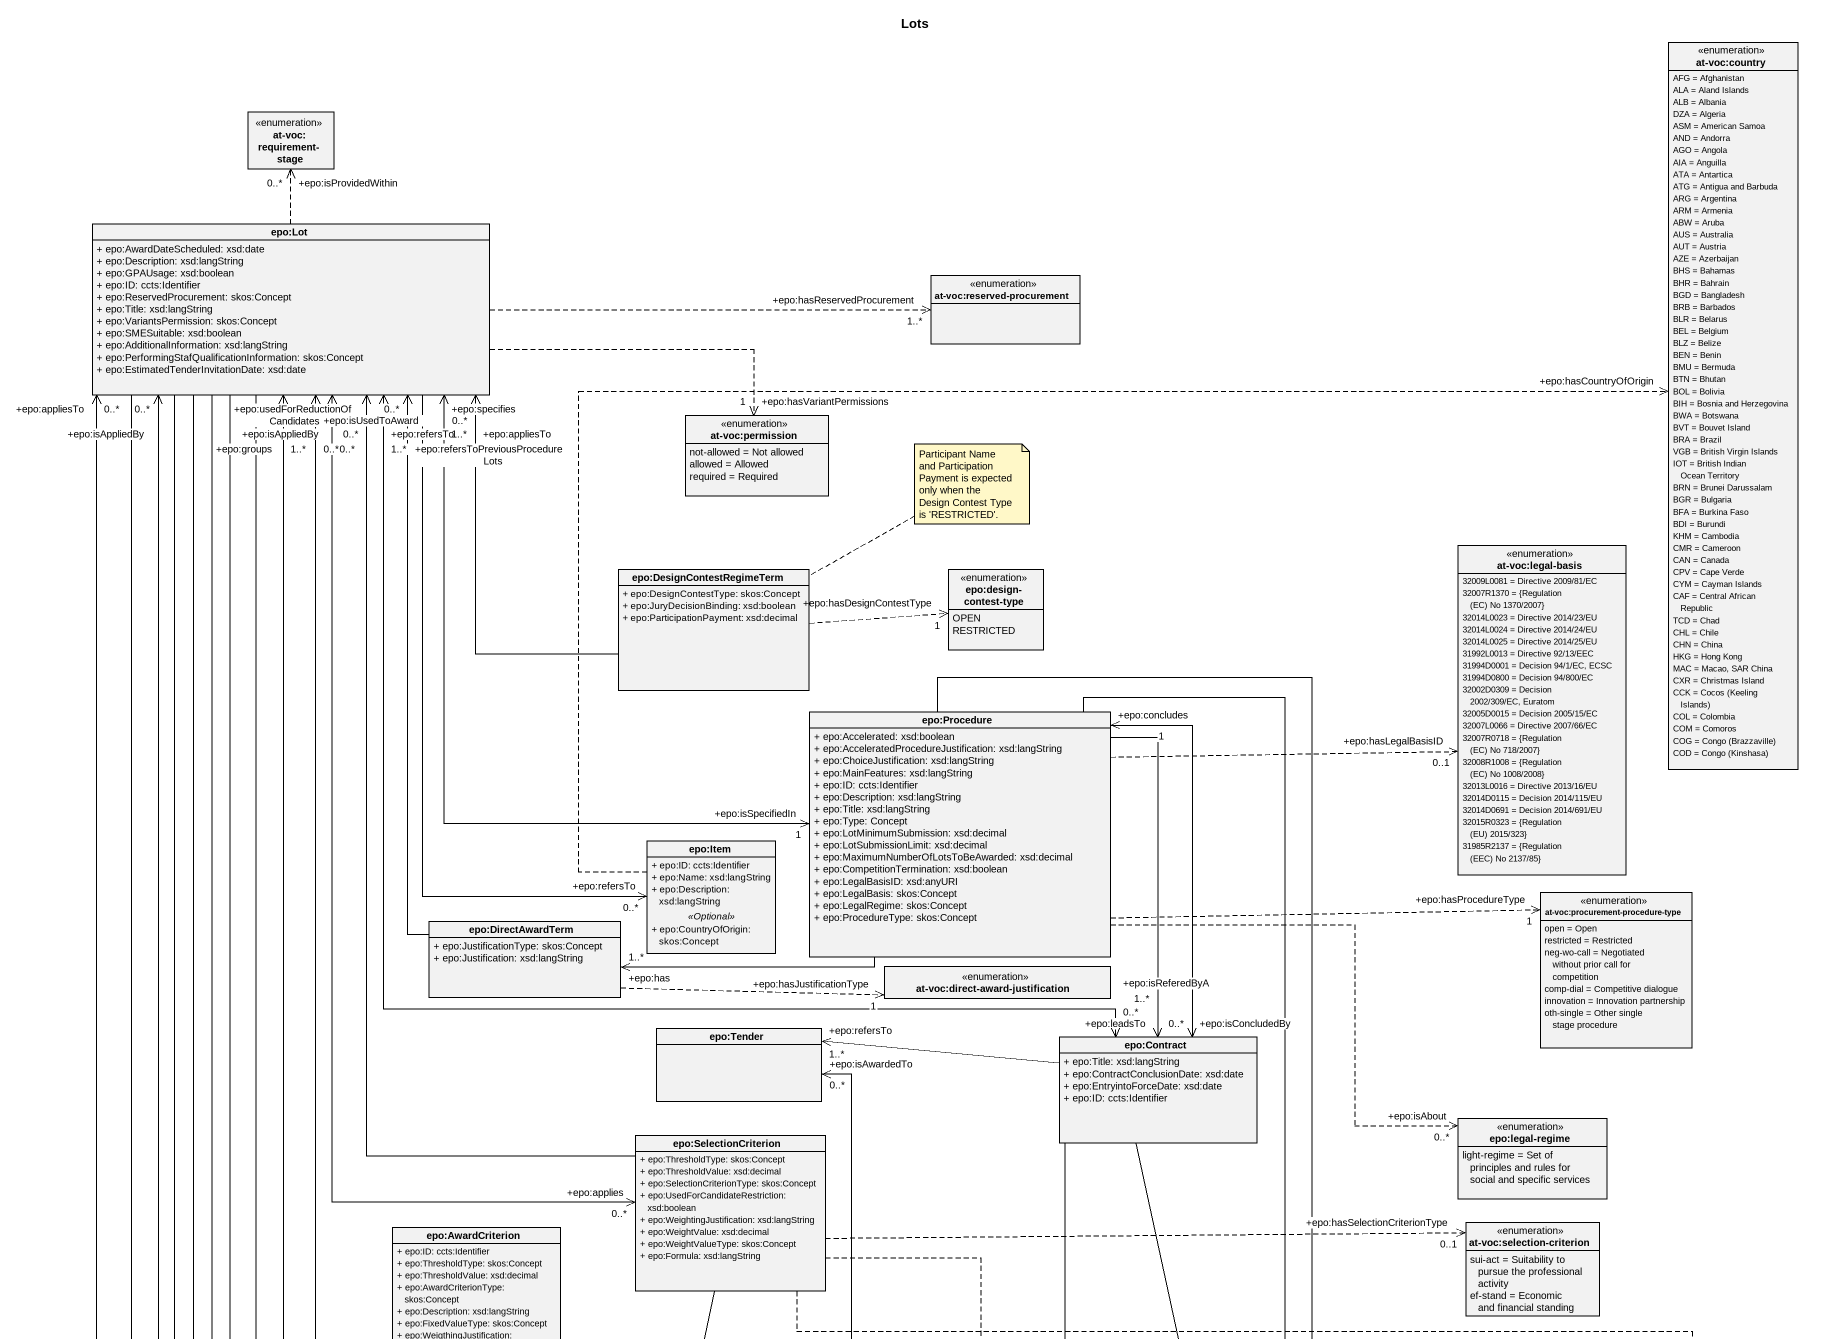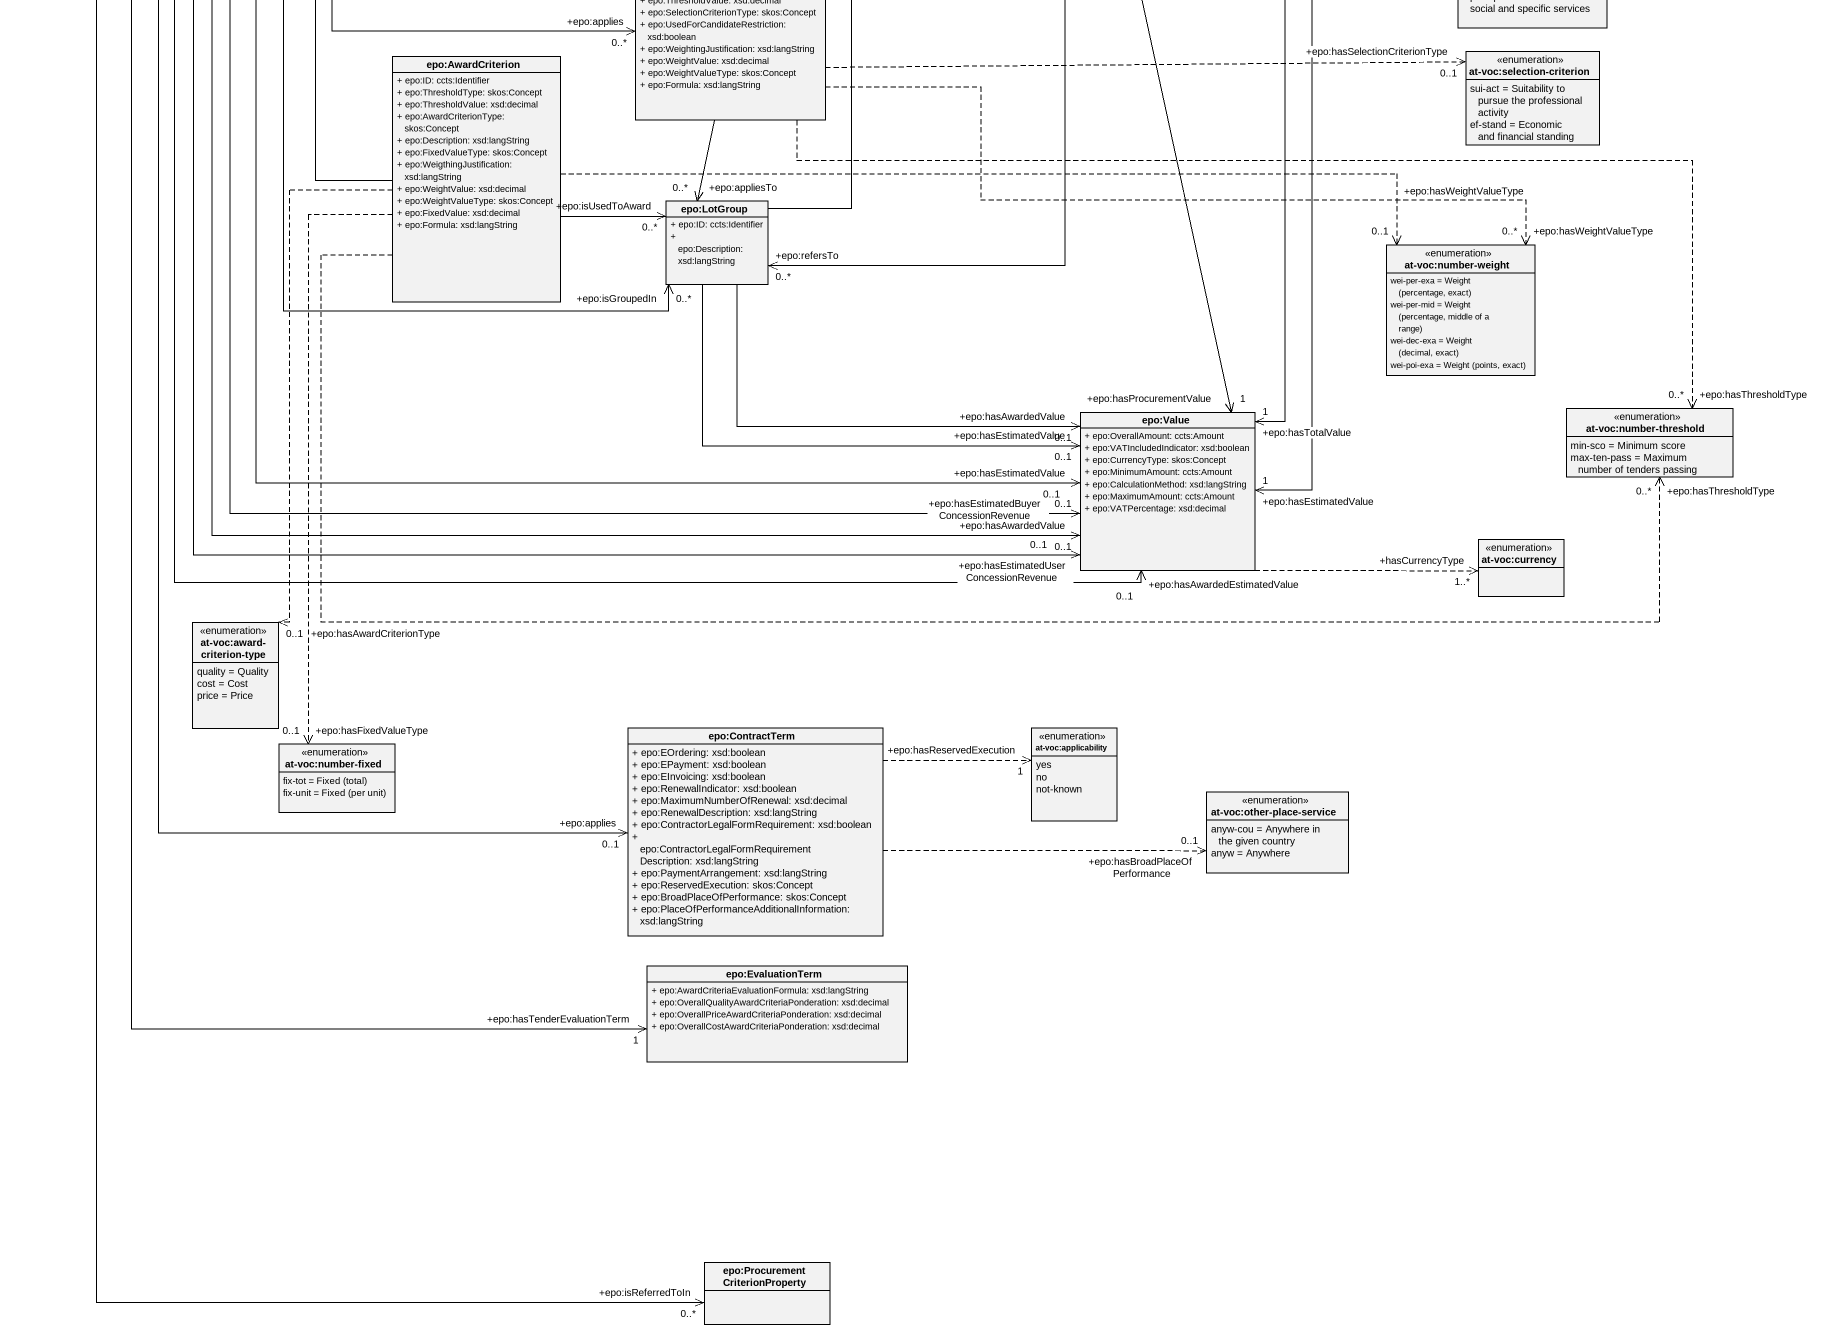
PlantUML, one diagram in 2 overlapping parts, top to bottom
@startuml
title Lots
hide circle
hide empty members
skinparam classAttributeIconSize 0
enum "at-voc:country" as at_voc_country {
  AFG = Afghanistan
  ALA = Aland Islands
  ALB = Albania
  DZA = Algeria
  ASM = American Samoa
  AND = Andorra
  AGO = Angola
  AIA = Anguilla
  ATA = Antartica
  ATG = Antigua and Barbuda
  ARG = Argentina
  ARM = Armenia
  ABW = Aruba
  AUS = Australia
  AUT = Austria
  AZE = Azerbaijan
  BHS = Bahamas
  BHR = Bahrain
  BGD = Bangladesh
  BRB = Barbados
  BLR = Belarus
  BEL = Belgium
  BLZ = Belize
  BEN = Benin
  BMU = Bermuda
  BTN = Bhutan
  BOL = Bolivia
  BIH = Bosnia and Herzegovina
  BWA = Botswana
  BVT = Bouvet Island
  BRA = Brazil
  VGB = British Virgin Islands
  IOT = British Indian Ocean Territory
  BRN = Brunei Darussalam
  BGR = Bulgaria
  BFA = Burkina Faso
  BDI = Burundi
  KHM = Cambodia
  CMR = Cameroon
  CAN = Canada
  CPV = Cape Verde
  CYM = Cayman Islands
  CAF = Central African Republic
  TCD = Chad
  CHL = Chile
  CHN = China
  HKG = Hong Kong
  MAC = Macao, SAR China
  CXR = Christmas Island
  {field} CCK = Cocos (Keeling Islands)
  COL = Colombia
  COM = Comoros
  {field} COG = Congo (Brazzaville)
  {field} COD = Congo (Kinshasa)
}
enum "at-voc:requirement-stage" as at_voc_requirement_stage
class "epo:Lot" as epo_Lot {
  + epo:AwardDateScheduled: xsd:date
  + epo:Description: xsd:langString
  + epo:GPAUsage: xsd:boolean
  + epo:ID: ccts:Identifier
  + epo:ReservedProcurement: skos:Concept
  + epo:Title: xsd:langString
  + epo:VariantsPermission: skos:Concept
  + epo:SMESuitable: xsd:boolean
  + epo:AdditionalInformation: xsd:langString
  + epo:PerformingStafQualificationInformation: skos:Concept
  + epo:EstimatedTenderInvitationDate: xsd:date
}
enum "at-voc:reserved-procurement" as at_voc_reserved_procurement
enum "at-voc:permission" as at_voc_permission {
  not-allowed = Not allowed
  allowed = Allowed
  required = Required
}
class "epo:DesignContestRegimeTerm" as epo_DesignContestRegimeTerm {
  + epo:DesignContestType: skos:Concept
  + epo:JuryDecisionBinding: xsd:boolean
  + epo:ParticipationPayment: xsd:decimal
}
enum "epo:design-contest-type" as epo_design_contest_type {
  OPEN
  RESTRICTED
}
enum "at-voc:legal-basis" as at_voc_legal_basis {
  32009L0081 = Directive 2009/81/EC
  {field} 32007R1370 = {Regulation (EC) No 1370/2007}
  32014L0023 = Directive 2014/23/EU
  32014L0024 = Directive 2014/24/EU
  32014L0025 = Directive 2014/25/EU
  31992L0013 = Directive 92/13/EEC
  31994D0001 = Decision 94/1/EC, ECSC
  31994D0800 = Decision 94/800/EC
  32002D0309 = Decision 2002/309/EC, Euratom
  32005D0015 = Decision 2005/15/EC
  32007L0066 = Directive 2007/66/EC
  {field} 32007R0718 = {Regulation (EC) No 718/2007}
  {field} 32008R1008 = {Regulation (EC) No 1008/2008}
  32013L0016 = Directive 2013/16/EU
  32014D0115 = Decision 2014/115/EU
  32014D0691 = Decision 2014/691/EU
  {field} 32015R0323 = {Regulation (EU) 2015/323}
  {field} 31985R2137 = {Regulation (EEC) No 2137/85}
}
class "epo:Procedure" as epo_Procedure {
  + epo:Accelerated: xsd:boolean
  + epo:AcceleratedProcedureJustification: xsd:langString
  + epo:ChoiceJustification: xsd:langString
  + epo:MainFeatures: xsd:langString
  + epo:ID: ccts:Identifier
  + epo:Description: xsd:langString
  + epo:Title: xsd:langString
  + epo:Type: Concept
  + epo:LotMinimumSubmission: xsd:decimal
  + epo:LotSubmissionLimit: xsd:decimal
  + epo:MaximumNumberOfLotsToBeAwarded: xsd:decimal
  + epo:CompetitionTermination: xsd:boolean
  + epo:LegalBasisID: xsd:anyURI
  + epo:LegalBasis: skos:Concept
  + epo:LegalRegime: skos:Concept
  + epo:ProcedureType: skos:Concept
}
class "epo:Item" as epo_Item {
  + epo:ID: ccts:Identifier
  + epo:Name: xsd:langString
  + epo:Description: xsd:langString
  .. <<Optional>> ..
  + epo:CountryOfOrigin: skos:Concept
}
class "epo:DirectAwardTerm" as epo_DirectAwardTerm {
  + epo:JustificationType: skos:Concept
  + epo:Justification: xsd:langString
}
enum "at-voc:procurement-procedure-type" as at_voc_procurement {
  open = Open
  restricted = Restricted
  neg-wo-call = Negotiated without prior call for competition
  comp-dial = Competitive dialogue
  innovation = Innovation partnership
  oth-single = Other single stage procedure
}
enum "at-voc:direct-award-justification" as at_voc_direct_award
class "epo:Tender" as epo_Tender
class "epo:Contract" as epo_Contract {
  + epo:Title: xsd:langString
  + epo:ContractConclusionDate: xsd:date
  + epo:EntryintoForceDate: xsd:date
  + epo:ID: ccts:Identifier
}
class "epo:SelectionCriterion" as epo_SelectionCriterion {
  + epo:ThresholdType: skos:Concept
  + epo:ThresholdValue: xsd:decimal
  + epo:SelectionCriterionType: skos:Concept
  + epo:UsedForCandidateRestriction: xsd:boolean
  + epo:WeightingJustification: xsd:langString
  + epo:WeightValue: xsd:decimal
  + epo:WeightValueType: skos:Concept
  + epo:Formula: xsd:langString
}
enum "epo:legal-regime" as epo_legal_regime {
  light-regime = Set of principles and rules for social and specific services
}
enum "at-voc:selection-criterion" as at_voc_selection_criterion {
  sui-act = Suitability to pursue the professional activity
  ef-stand = Economic and financial standing
}
class "epo:AwardCriterion" as epo_AwardCriterion {
  + epo:ID: ccts:Identifier
  + epo:ThresholdType: skos:Concept
  + epo:ThresholdValue: xsd:decimal
  + epo:AwardCriterionType: skos:Concept
  + epo:Description: xsd:langString
  + epo:FixedValueType: skos:Concept
  + epo:WeigthingJustification: xsd:langString
  + epo:WeightValue: xsd:decimal
  + epo:WeightValueType: skos:Concept
  + epo:FixedValue: xsd:decimal
  + epo:Formula: xsd:langString
}
class "epo:LotGroup" as epo_LotGroup {
  + epo:ID: ccts:Identifier
  + epo:Description: xsd:langString
}
enum "at-voc:number-weight" as at_voc_number_weight {
  {field} wei-per-exa = Weight (percentage, exact)
  {field} wei-per-mid = Weight (percentage, middle of a range)
  {field} wei-dec-exa = Weight (decimal, exact)
  {field} wei-poi-exa = Weight (points, exact)
}
class "epo:Value" as epo_Value {
  + epo:OverallAmount: ccts:Amount
  + epo:VATIncludedIndicator: xsd:boolean
  + epo:CurrencyType: skos:Concept
  + epo:MinimumAmount: ccts:Amount
  + epo:CalculationMethod: xsd:langString
  + epo:MaximumAmount: ccts:Amount
  + epo:VATPercentage: xsd:decimal
}
enum "at-voc:number-threshold" as at_voc_number_threshold {
  min-sco = Minimum score
  max-ten-pass = Maximum number of tenders passing
}
enum "at-voc:currency" as at_voc_currency
enum "at-voc:award-criterion-type" as at_voc_award_criterion_type {
  quality = Quality
  cost = Cost
  price = Price
}
class "epo:ContractTerm" as epo_ContractTerm {
  + epo:EOrdering: xsd:boolean
  + epo:EPayment: xsd:boolean
  + epo:EInvoicing: xsd:boolean
  + epo:RenewalIndicator: xsd:boolean
  + epo:MaximumNumberOfRenewal: xsd:decimal
  + epo:RenewalDescription: xsd:langString
  + epo:ContractorLegalFormRequirement: xsd:boolean
  + epo:ContractorLegalFormRequirementDescription: xsd:langString
  + epo:PaymentArrangement: xsd:langString
  + epo:ReservedExecution: skos:Concept
  + epo:BroadPlaceOfPerformance: skos:Concept
  + epo:PlaceOfPerformanceAdditionalInformation: xsd:langString
}
enum "at-voc:applicability" as at_voc_applicability {
  yes
  no
  not-known
}
enum "at-voc:number-fixed" as at_voc_number_fixed {
  {field} fix-tot = Fixed (total)
  {field} fix-unit = Fixed (per unit)
}
enum "at-voc:other-place-service" as at_voc_other_place_service {
  anyw-cou = Anywhere in the given country
  anyw = Anywhere
}
class "epo:EvaluationTerm" as epo_EvaluationTerm {
  + epo:AwardCriteriaEvaluationFormula: xsd:langString
  + epo:OverallQualityAwardCriteriaPonderation: xsd:decimal
  + epo:OverallPriceAwardCriteriaPonderation: xsd:decimal
  + epo:OverallCostAwardCriteriaPonderation: xsd:decimal
}
class "epo:ProcurementCriterionProperty" as epo_ProcurementCriterionProp
epo_Lot .up.> "+epo:isProvidedWithin\n0..*" at_voc_requirement_stage
epo_Lot .right.> "+epo:hasReservedProcurement\n1..*" at_voc_reserved_procurement
epo_Lot .right.> "+epo:hasVariantPermissions\n1" at_voc_permission
epo_Lot --> "+epo:refersTo\n0..*" epo_Item
epo_Lot "+epo:groups\n1..*" <--> "+epo:isGroupedIn\n0..*" epo_LotGroup
epo_Lot --> "+epo:hasAwardedValue\n0..1" epo_Value
epo_Lot --> "+epo:hasEstimatedBuyerConcessionRevenue\n0..1" epo_Value
epo_Lot --> "+epo:hasEstimatedUserConcessionRevenue\n0..1" epo_Value
epo_Lot --> "+epo:hasEstimatedValue\n0..1" epo_Value
epo_Lot --> "+epo:hasAwardedEstimatedValue\n0..1" epo_Value
epo_Lot "+epo:isAppliedBy\n0..*" <--> "+epo:applies\n0..1" epo_ContractTerm
epo_Lot --> "+epo:hasTenderEvaluationTerm\n1" epo_EvaluationTerm
epo_DesignContestRegimeTerm -up-> "+epo:appliesTo\n0..*" epo_Lot
epo_DesignContestRegimeTerm .right.> "+epo:hasDesignContestType\n1" epo_design_contest_type
epo_Procedure "+epo:isSpecifiedIn\n1" <-up-> "+epo:specifies\n1..*" epo_Lot
epo_Procedure .right.> "+epo:hasLegalBasisID\n0..1" at_voc_legal_basis
epo_Procedure -left-> "+epo:has\n1..*" epo_DirectAwardTerm
epo_Procedure .right.> "+epo:hasProcedureType\n1" at_voc_procurement
epo_Procedure "+epo:concludes\n1" <--> "+epo:isConcludedBy\n0..*" epo_Contract
epo_Procedure --> "+epo:leadsTo\n1..*" epo_Contract
epo_Procedure .right.> "+epo:isAbout\n0..*" epo_legal_regime
epo_Procedure --> "+epo:hasTotalValue\n1" epo_Value
epo_Procedure --> "+epo:hasEstimatedValue\n1" epo_Value
epo_Item .right.> "+epo:hasCountryOfOrigin" at_voc_country
epo_DirectAwardTerm -up-> "+epo:refersToPreviousProcedureLots\n0..*" epo_Lot
epo_DirectAwardTerm .right.> "+epo:hasJustificationType\n1" at_voc_direct_award
epo_Contract "+epo:isReferedByA\n0..*" <-up-> "+epo:refersTo\n1..*" epo_Lot
epo_Contract -left-> "+epo:refersTo\n1..*" epo_Tender
epo_Contract --> "+epo:refersTo\n0..*" epo_LotGroup
epo_Contract --> "+epo:hasProcurementValue\n1" epo_Value
epo_SelectionCriterion -up-> "+epo:usedForReductionOfCandidates\n0..*" epo_Lot
epo_SelectionCriterion "+epo:applies\n0..*" <-up-> "+epo:isAppliedBy\n0..*" epo_Lot
epo_SelectionCriterion .right.> "+epo:hasSelectionCriterionType\n0..1" at_voc_selection_criterion
epo_SelectionCriterion --> "+epo:appliesTo\n0..*" epo_LotGroup
epo_SelectionCriterion .right.> "+epo:hasWeightValueType\n0..*" at_voc_number_weight
epo_SelectionCriterion .right.> "+epo:hasThresholdType\n0..*" at_voc_number_threshold
epo_AwardCriterion -up-> "+epo:isUsedToAward\n0..*" epo_Lot
epo_AwardCriterion -right-> "+epo:isUsedToAward\n0..*" epo_LotGroup
epo_AwardCriterion .right.> "+epo:hasWeightValueType\n0..1" at_voc_number_weight
epo_AwardCriterion .right.> "+epo:hasThresholdType\n0..*" at_voc_number_threshold
epo_AwardCriterion ..> "+epo:hasAwardCriterionType\n0..1" at_voc_award_criterion_type
epo_AwardCriterion ..> "+epo:hasFixedValueType\n0..1" at_voc_number_fixed
epo_LotGroup -up-> "+epo:isAwardedTo\n0..*" epo_Tender
epo_LotGroup -right-> "+epo:hasEstimatedValue\n0..1" epo_Value
epo_LotGroup -right-> "+epo:hasAwardedValue\n0..1" epo_Value
epo_Value .right.> "+hasCurrencyType\n1..*" at_voc_currency
epo_ContractTerm .right.> "+epo:hasReservedExecution\n1" at_voc_applicability
epo_ContractTerm .right.> "+epo:hasBroadPlaceOfPerformance\n0..1" at_voc_other_place_service
epo_ProcurementCriterionProp "+epo:isReferredToIn\n0..*" <-up-> "+epo:appliesTo\n0..*" epo_Lot
note right of epo_DesignContestRegimeTerm : Participant Name and Participation Payment is expected only when the Design Contest Type is 'RESTRICTED'.
@enduml
